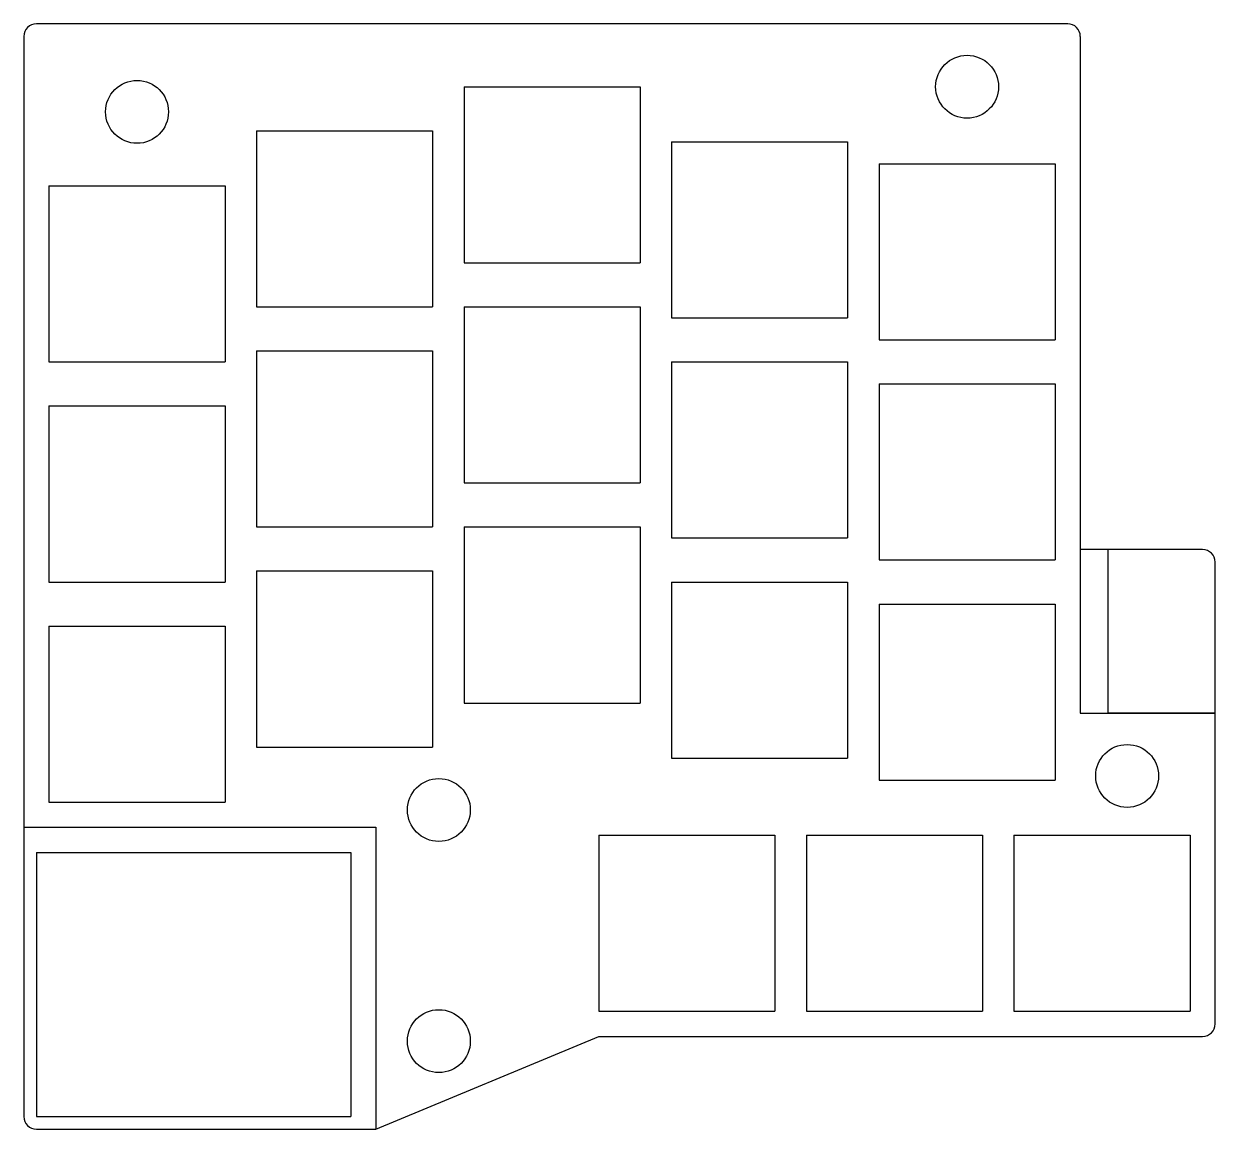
# Model space of a CAD drawing. Extents: x -47.4 to 47.4, y -46.1 to 41.8.
import ezdxf

# ---------------------------------------------------------------- set-up
doc = ezdxf.new("R2010")
doc.units = 0
doc.header["$MEASUREMENT"] = 0
doc.layers.add('MODELSKETCH_VISIBLE', color=7, linetype='CONTINUOUS')

msp = doc.modelspace()

# ---------------------------------------------------------------- linework, layer by layer
at = {"layer": 'MODELSKETCH_VISIBLE'}
for p, q in [((35.638, 41.75), (-46.363, 41.75)), ((-47.363, 40.75), (-47.363, -45.125)), ((36.638, 40.75), (36.638, -13.045)), ((-12.363, 36.75), (1.638, 36.75)), ((-12.363, 36.75), (-12.363, 22.75)), ((1.638, 36.75), (1.638, 22.75)), ((-28.863, 33.25), (-14.863, 33.25)), ((-28.863, 33.25), (-28.863, 19.25)), ((-14.863, 33.25), (-14.863, 19.25)), ((4.138, 32.375), (4.138, 18.375)), ((4.138, 32.375), (18.137, 32.375)), ((18.137, 32.375), (18.137, 18.375)), ((20.637, 30.625), (20.637, 16.625)), ((20.637, 30.625), (34.638, 30.625)), ((34.638, 30.625), (34.638, 16.625)), ((-45.362, 28.875), (-45.362, 14.875)), ((-45.362, 28.875), (-31.362, 28.875)), ((-31.362, 28.875), (-31.362, 14.875)), ((-12.363, 22.75), (1.638, 22.75)), ((-28.863, 19.25), (-14.863, 19.25)), ((-12.363, 19.25), (-12.363, 5.25)), ((-12.363, 19.25), (1.638, 19.25)), ((1.638, 19.25), (1.638, 5.25)), ((4.138, 18.375), (18.137, 18.375)), ((20.637, 16.625), (34.638, 16.625)), ((-28.863, 15.75), (-28.863, 1.75)), ((-28.863, 15.75), (-14.863, 15.75)), ((-14.863, 15.75), (-14.863, 1.75)), ((-45.362, 14.875), (-31.362, 14.875)), ((4.138, 14.875), (4.138, 0.875)), ((4.138, 14.875), (18.137, 14.875)), ((18.137, 14.875), (18.137, 0.875)), ((20.637, 13.125), (34.638, 13.125)), ((20.637, 13.125), (20.637, -0.875)), ((34.638, 13.125), (34.638, -0.875)), ((-45.362, 11.375), (-31.362, 11.375)), ((-45.362, 11.375), (-45.362, -2.625)), ((-31.362, 11.375), (-31.362, -2.625)), ((-12.363, 5.25), (1.638, 5.25)), ((-28.863, 1.75), (-14.863, 1.75)), ((-12.363, 1.75), (1.638, 1.75)), ((-12.363, 1.75), (-12.363, -12.25)), ((1.638, 1.75), (1.638, -12.25)), ((4.138, 0.875), (18.137, 0.875)), ((20.637, -0.875), (34.638, -0.875)), ((38.862, -0.045), (36.638, -0.045)), ((38.862, -13.045), (38.862, -0.045)), ((46.362, -0.045), (38.862, -0.045)), ((-28.863, -1.75), (-14.863, -1.75)), ((-28.863, -1.75), (-28.863, -15.75)), ((-14.863, -1.75), (-14.863, -15.75)), ((47.362, -13.045), (47.362, -1.045)), ((-45.362, -2.625), (-31.362, -2.625)), ((4.138, -2.625), (18.137, -2.625)), ((4.138, -2.625), (4.138, -16.625)), ((18.137, -2.625), (18.137, -16.625)), ((20.637, -4.375), (20.637, -18.375)), ((20.637, -4.375), (34.638, -4.375)), ((34.638, -4.375), (34.638, -18.375)), ((-45.362, -6.125), (-45.362, -20.125)), ((-45.362, -6.125), (-31.362, -6.125)), ((-31.362, -6.125), (-31.362, -20.125)), ((-12.363, -12.25), (1.638, -12.25)), ((36.638, -13.045), (47.362, -13.045)), ((47.362, -13.045), (38.862, -13.045)), ((47.362, -37.75), (47.362, -13.045)), ((-28.863, -15.75), (-14.863, -15.75)), ((4.138, -16.625), (18.137, -16.625)), ((20.637, -18.375), (34.638, -18.375)), ((-45.362, -20.125), (-31.362, -20.125)), ((-47.363, -22.125), (-19.362, -22.125)), ((-19.362, -22.125), (-19.362, -46.125)), ((-1.637, -22.75), (-1.637, -36.75)), ((-1.637, -22.75), (12.363, -22.75)), ((12.363, -22.75), (12.363, -36.75)), ((14.863, -22.75), (28.863, -22.75)), ((14.863, -22.75), (14.863, -36.75)), ((28.863, -22.75), (28.863, -36.75)), ((31.362, -22.75), (45.362, -22.75)), ((31.362, -22.75), (31.362, -36.75)), ((45.362, -22.75), (45.362, -36.75)), ((-46.363, -24.125), (-46.363, -45.125)), ((-46.363, -24.125), (-21.363, -24.125)), ((-21.363, -24.125), (-21.363, -45.125)), ((-1.637, -36.75), (12.363, -36.75)), ((14.863, -36.75), (28.863, -36.75)), ((31.362, -36.75), (45.362, -36.75)), ((-19.362, -46.125), (-1.637, -38.75)), ((-1.637, -38.75), (46.362, -38.75)), ((-46.363, -45.125), (-21.363, -45.125)), ((-46.363, -46.125), (-19.362, -46.125))]:
    msp.add_line(p, q, dxfattribs=at)
for centre in [(27.637, 36.75), (-38.362, 34.75), (40.362, -18.045), (-14.362, -20.75), (-14.362, -39.125)]:
    msp.add_circle(centre, 2.5, dxfattribs=at)
for centre, start, end in [((-46.363, 40.75), 90, 180), ((35.638, 40.75), 0, 90), ((46.362, -1.045), 0, 90), ((46.362, -37.75), 270, 0), ((-46.363, -45.125), 180, 270)]:
    msp.add_arc(centre, 1, start, end, dxfattribs=at)

doc.saveas('drawing.dxf')
